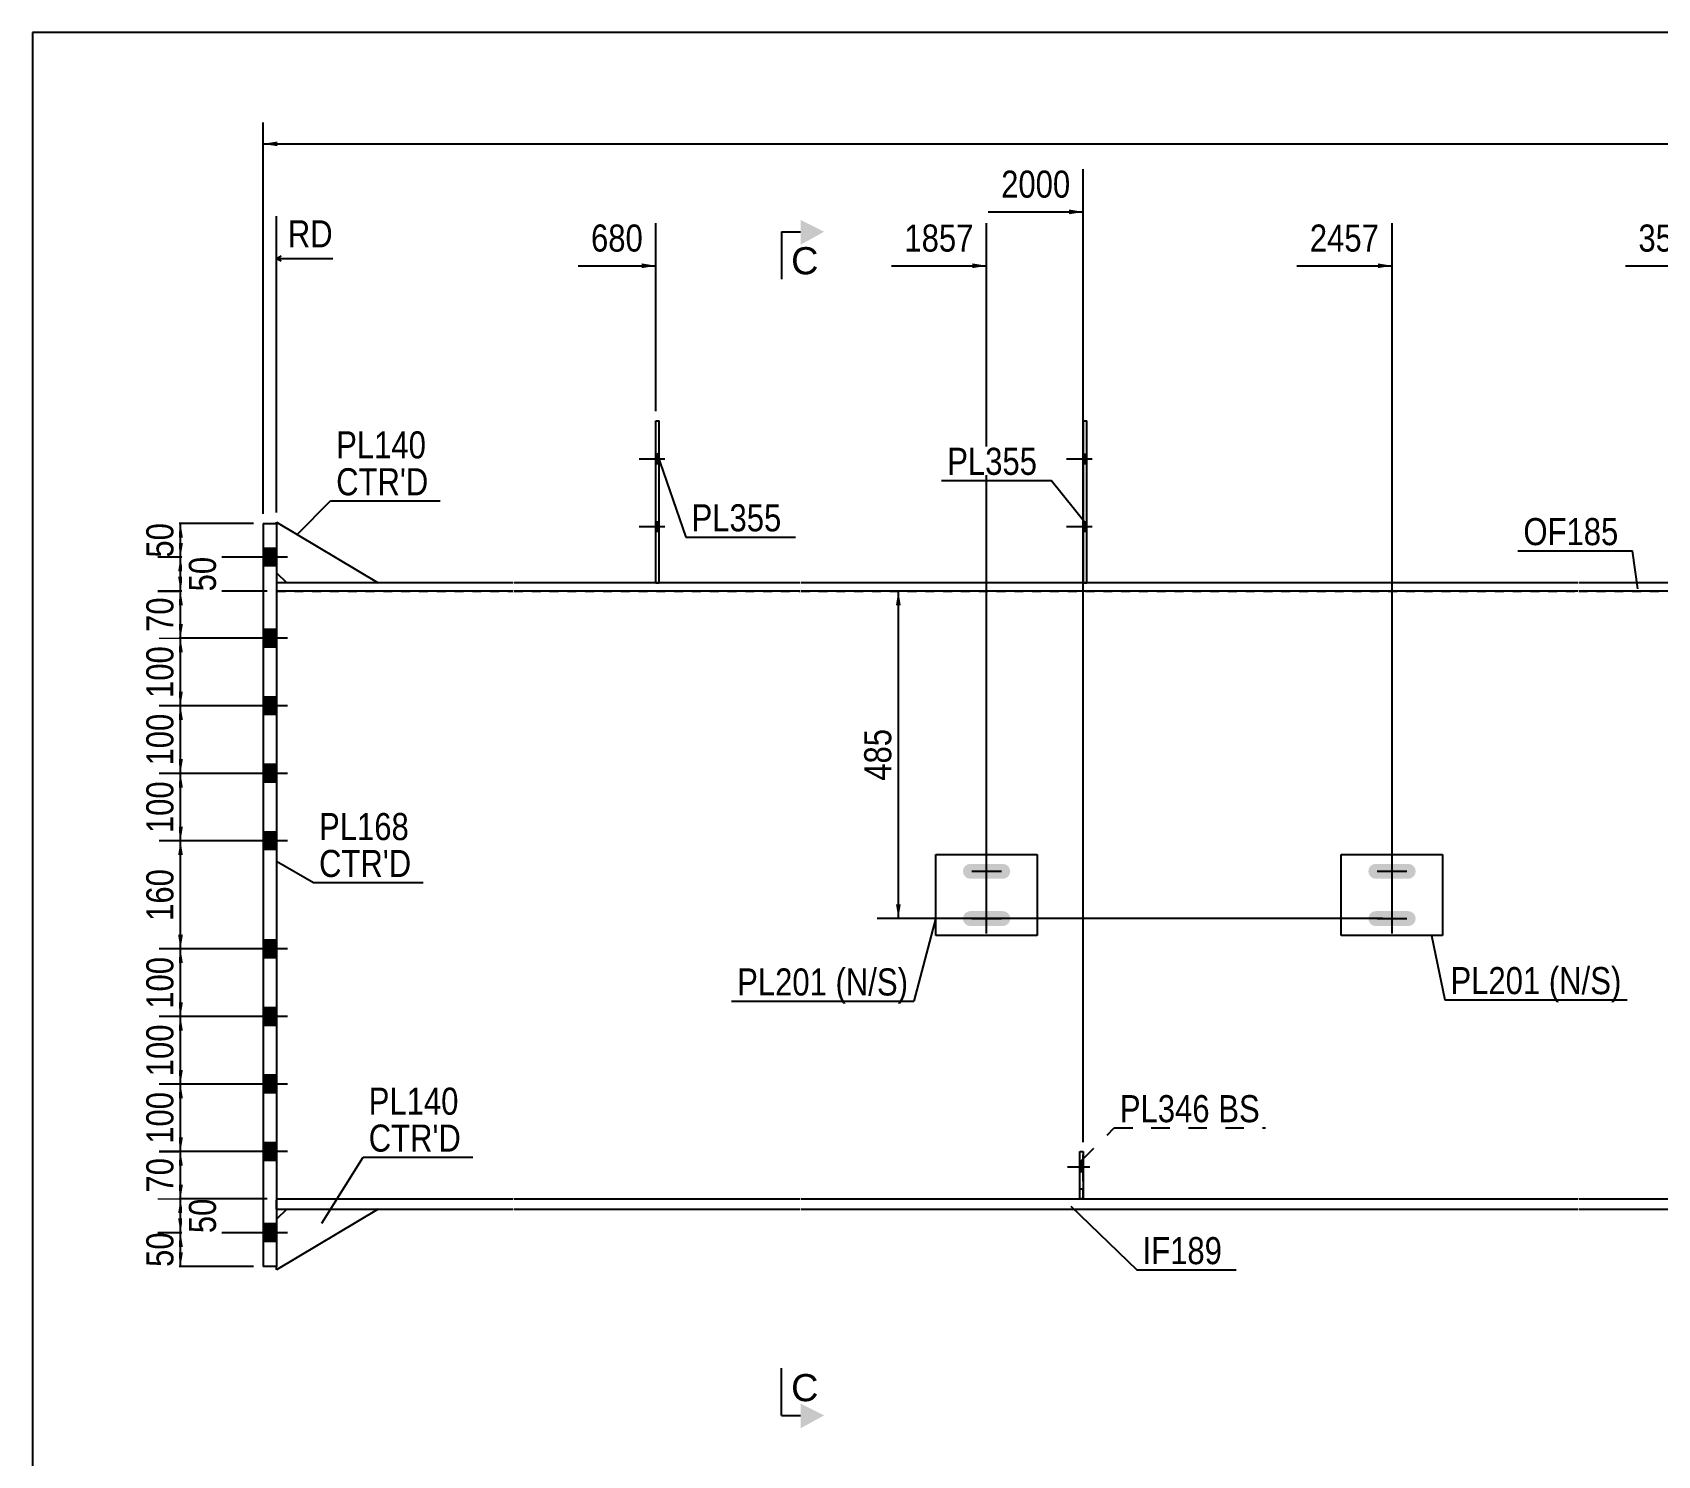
# Model space of a CAD drawing. Header units: millimetres. Extents: x -242 to 170, y -171 to 116.
# Drawn here: x -239.7 to -67.9, y -34.3 to 116.2 of the extents above; entities that cross this region are included whole.
import ezdxf

# ---------------------------------------------------------------- set-up
doc = ezdxf.new("R2010")
doc.units = ezdxf.units.MM
doc.linetypes.add('DXK_LINE_DOT1', pattern=[1.8814, 0.9407, -0.9407])
doc.linetypes.add('DXK_LINE_DOT2', pattern=[3.9198, 1.9599, -1.9599])
doc.styles.add('Arial', font='ARIAL.TTF', dxfattribs={"height": 0.2})
doc.styles.add('Arial Narrow', font='ARIALN.TTF', dxfattribs={"height": 0.2})

# ---------------------------------------------------------------- blocks, each defined once
blk = doc.blocks.new('Unknown-623355831-1210')
at = {"color": 5, "linetype": 'Continuous'}
for p, q in [((170.26, 116.2), (-239.74, 116.2)), ((-239.74, 116.2), (-239.74, -170.8))]:
    blk.add_line(p, q, dxfattribs=at)
blk = doc.blocks.new('Part-623355831-1669 - 1530')
at = {"color": 2, "linetype": 'Continuous'}
for p, q in [((-101.37, 29.29), (-90.66, 29.29)), ((-101.37, 20.71), (-101.37, 29.29)), ((-90.66, 29.29), (-90.66, 20.71)), ((-90.66, 20.71), (-101.37, 20.71))]:
    blk.add_line(p, q, dxfattribs=at)
blk = doc.blocks.new('Part-623355831-1675 - 1530')
at = {"color": 7, "linetype": 'DXK_LINE_DOT1'}
for p, q in [((-129, -7.14), (-129, -2.14)), ((-129, -2.14), (-128.65, -2.14)), ((-128.65, -7.14), (-128.65, -2.14)), ((-129, -6.07), (-128.65, -6.07)), ((-128.65, -7.14), (-129, -7.14))]:
    blk.add_line(p, q, dxfattribs=at)
blk = doc.blocks.new('Part-623355831-1551 - 1530')
at = {"color": 2, "linetype": 'Continuous'}
for p, q in [((-173.83, 58), (-173.83, 75.14)), ((-173.83, 75.14), (-173.47, 75.14)), ((-173.47, 58), (-173.47, 75.14))]:
    blk.add_line(p, q, dxfattribs=at)
at = {"color": 7, "linetype": 'DXK_LINE_DOT1'}
blk.add_line((-173.83, 58), (-173.47, 58), dxfattribs=at)
blk = doc.blocks.new('Part-623355831-1886 - 1530')
at = {"color": 2, "linetype": 'Continuous'}
for p, q in [((-203.21, -8.21), (-213.93, -14.64)), ((-212.86, -8.21), (-213.93, -9.29)), ((-213.93, -14.64), (-213.93, -14.29))]:
    blk.add_line(p, q, dxfattribs=at)
at = {"color": 7, "linetype": 'DXK_LINE_DOT1'}
for p, q in [((-212.86, -8.21), (-203.21, -8.21)), ((-213.93, -9.29), (-213.93, -14.29))]:
    blk.add_line(p, q, dxfattribs=at)
blk = doc.blocks.new('Part-623355831-1573 - 1530')
at = {"color": 2, "linetype": 'Continuous'}
for p, q in [((-144.23, 29.29), (-133.51, 29.29)), ((-144.23, 20.71), (-144.23, 29.29)), ((-133.51, 29.29), (-133.51, 20.71)), ((-133.51, 20.71), (-144.23, 20.71))]:
    blk.add_line(p, q, dxfattribs=at)
blk = doc.blocks.new('Bolt-623355831-1834 - 1530')
at = {"linetype": 'Continuous'}
for points in [[(-136.6, 26.94), (-136.43, 27.2), (-136.37, 27.5), (-136.43, 27.8), (-136.6, 28.06), (-136.86, 28.23), (-137.16, 28.29), (-140.59, 28.29), (-140.89, 28.23), (-141.14, 28.06), (-141.31, 27.8), (-141.37, 27.5), (-141.31, 27.2), (-141.14, 26.94), (-140.89, 26.77), (-140.59, 26.71), (-137.16, 26.71), (-136.86, 26.77)], [(-136.6, 21.94), (-136.43, 22.2), (-136.37, 22.5), (-136.43, 22.8), (-136.6, 23.06), (-136.86, 23.23), (-137.16, 23.29), (-140.59, 23.29), (-140.89, 23.23), (-141.14, 23.06), (-141.31, 22.8), (-141.37, 22.5), (-141.31, 22.2), (-141.14, 21.94), (-140.89, 21.77), (-140.59, 21.71), (-137.16, 21.71), (-136.86, 21.77)]]:
    blk.add_hatch(color=3, dxfattribs=at).paths.add_polyline_path(points)
at = {"color": 3, "linetype": 'Continuous'}
for p, q in [((-140.44, 27.5), (-137.3, 27.5)), ((-138.87, 25.93), (-138.87, 29.07)), ((-138.87, 20.93), (-138.87, 24.07)), ((-140.44, 22.5), (-137.3, 22.5))]:
    blk.add_line(p, q, dxfattribs=at)
blk = doc.blocks.new('Bolt-623355831-1670 - 1530')
at = {"linetype": 'Continuous'}
for points in [[(-173.47, 70.57), (-173.47, 71.57), (-173.83, 71.57), (-173.83, 70.57)], [(-173.47, 70.57), (-173.47, 71.57), (-173.83, 71.57), (-173.83, 70.57)], [(-173.47, 63.43), (-173.47, 64.43), (-173.83, 64.43), (-173.83, 63.43)], [(-173.47, 63.43), (-173.47, 64.43), (-173.83, 64.43), (-173.83, 63.43)]]:
    blk.add_hatch(color=3, dxfattribs=at).paths.add_polyline_path(points)
at = {"color": 3, "linetype": 'Continuous'}
for p, q in [((-172.9, 71.07), (-175.61, 71.07)), ((-172.9, 71.07), (-175.61, 71.07)), ((-173.47, 71.57), (-173.83, 71.57)), ((-173.47, 71.57), (-173.83, 71.57)), ((-173.47, 70.57), (-173.83, 70.57)), ((-173.47, 70.57), (-173.83, 70.57)), ((-172.9, 63.93), (-175.61, 63.93)), ((-172.9, 63.93), (-175.61, 63.93)), ((-173.47, 64.43), (-173.83, 64.43)), ((-173.47, 64.43), (-173.83, 64.43)), ((-173.47, 63.43), (-173.83, 63.43)), ((-173.47, 63.43), (-173.83, 63.43))]:
    blk.add_line(p, q, dxfattribs=at)
blk = doc.blocks.new('Part-623355831-1852 - 1530')
at = {"color": 7, "linetype": 'DXK_LINE_DOT1'}
for p, q in [((-213.93, 57.14), (-213.93, -7.14)), ((-213.93, 57.14), (-188.93, 57.14)), ((-188.83, 57.14), (-158.61, 57.14)), ((-158.51, 57.14), (-76.37, 57.14)), ((-76.27, 57.14), (-46.06, 57.14)), ((-213.93, -7.14), (-188.93, -7.14)), ((-188.83, -7.14), (-158.61, -7.14)), ((-158.51, -7.14), (-129, -7.14)), ((-128.65, -7.14), (-76.37, -7.14)), ((-76.27, -7.14), (-46.06, -7.14))]:
    blk.add_line(p, q, dxfattribs=at)
blk = doc.blocks.new('Part-623355831-1915 - 1530')
at = {"color": 2, "linetype": 'Continuous'}
for p, q in [((-215.36, 64.29), (-213.93, 64.29)), ((-215.36, 64.29), (-215.36, -14.29)), ((-213.93, 64.29), (-213.93, -14.29)), ((-213.93, -14.29), (-215.36, -14.29))]:
    blk.add_line(p, q, dxfattribs=at)
blk = doc.blocks.new('Bolt-623355831-1681 - 1530')
at = {"color": 3, "linetype": 'DXK_LINE_DOT2'}
for p, q in [((-128.65, -3.29), (-129, -3.29)), ((-127.97, -3.79), (-130.32, -3.79)), ((-128.65, -4.29), (-129, -4.29))]:
    blk.add_line(p, q, dxfattribs=at)
blk = doc.blocks.new('Part-623355831-1881 - 1530')
at = {"color": 2, "linetype": 'Continuous'}
for p, q in [((-213.93, 64.29), (-213.93, 64.43)), ((-213.93, 64.43), (-203.21, 58)), ((-213.93, 59.07), (-212.86, 58))]:
    blk.add_line(p, q, dxfattribs=at)
at = {"color": 7, "linetype": 'DXK_LINE_DOT1'}
for p, q in [((-213.93, 64.29), (-213.93, 59.07)), ((-203.21, 58), (-212.86, 58))]:
    blk.add_line(p, q, dxfattribs=at)
blk = doc.blocks.new('Bolt-623355831-1682 - 1530')
at = {"linetype": 'Continuous'}
for points in [[(-93.74, 26.94), (-93.57, 27.2), (-93.51, 27.5), (-93.57, 27.8), (-93.74, 28.06), (-94, 28.23), (-94.3, 28.29), (-97.73, 28.29), (-98.03, 28.23), (-98.28, 28.06), (-98.45, 27.8), (-98.51, 27.5), (-98.45, 27.2), (-98.28, 26.94), (-98.03, 26.77), (-97.73, 26.71), (-94.3, 26.71), (-94, 26.77)], [(-93.74, 21.94), (-93.57, 22.2), (-93.51, 22.5), (-93.57, 22.8), (-93.74, 23.06), (-94, 23.23), (-94.3, 23.29), (-97.73, 23.29), (-98.03, 23.23), (-98.28, 23.06), (-98.45, 22.8), (-98.51, 22.5), (-98.45, 22.2), (-98.28, 21.94), (-98.03, 21.77), (-97.73, 21.71), (-94.3, 21.71), (-94, 21.77)]]:
    blk.add_hatch(color=3, dxfattribs=at).paths.add_polyline_path(points)
at = {"color": 3, "linetype": 'Continuous'}
for p, q in [((-97.59, 27.5), (-94.44, 27.5)), ((-96.01, 25.93), (-96.01, 29.07)), ((-96.01, 20.93), (-96.01, 24.07)), ((-97.59, 22.5), (-94.44, 22.5))]:
    blk.add_line(p, q, dxfattribs=at)
blk = doc.blocks.new('Bolt-623355831-1683 - 1530')
at = {"linetype": 'Continuous'}
blk.add_hatch(color=3, dxfattribs=at).paths.add_polyline_path([(-128.65, -4.29), (-128.65, -3.29), (-129, -3.29), (-129, -4.29)])
at = {"color": 3, "linetype": 'Continuous'}
for p, q in [((-128.65, -3.29), (-129, -3.29)), ((-127.97, -3.79), (-130.32, -3.79)), ((-128.65, -4.29), (-129, -4.29))]:
    blk.add_line(p, q, dxfattribs=at)
blk = doc.blocks.new('Bolt-623355831-1684 - 1530')
at = {"linetype": 'Continuous'}
for points in [[(-128.28, 70.57), (-128.28, 71.57), (-128.64, 71.57), (-128.64, 70.57)], [(-128.28, 70.57), (-128.28, 71.57), (-128.64, 71.57), (-128.64, 70.57)], [(-128.28, 63.43), (-128.28, 64.43), (-128.64, 64.43), (-128.64, 63.43)], [(-128.28, 63.43), (-128.28, 64.43), (-128.64, 64.43), (-128.64, 63.43)]]:
    blk.add_hatch(color=3, dxfattribs=at).paths.add_polyline_path(points)
at = {"color": 3, "linetype": 'Continuous'}
for p, q in [((-127.71, 71.07), (-130.42, 71.07)), ((-127.71, 71.07), (-130.42, 71.07)), ((-128.28, 71.57), (-128.64, 71.57)), ((-128.28, 71.57), (-128.64, 71.57)), ((-128.28, 70.57), (-128.64, 70.57)), ((-128.28, 70.57), (-128.64, 70.57)), ((-127.71, 63.93), (-130.42, 63.93)), ((-127.71, 63.93), (-130.42, 63.93)), ((-128.28, 64.43), (-128.64, 64.43)), ((-128.28, 64.43), (-128.64, 64.43)), ((-128.28, 63.43), (-128.64, 63.43)), ((-128.28, 63.43), (-128.64, 63.43))]:
    blk.add_line(p, q, dxfattribs=at)
blk = doc.blocks.new('Part-623355831-1689 - 1530')
at = {"color": 2, "linetype": 'Continuous'}
for p, q in [((-129, -7.14), (-129, -2.14)), ((-129, -2.14), (-128.65, -2.14)), ((-128.65, -2.14), (-128.65, -7.14))]:
    blk.add_line(p, q, dxfattribs=at)
blk = doc.blocks.new('Part-623355831-1845 - 1530')
at = {"color": 2, "linetype": 'Continuous'}
for p, q in [((-128.64, 58), (-128.64, 75.14)), ((-128.64, 75.14), (-128.28, 75.14)), ((-128.28, 58), (-128.28, 75.14))]:
    blk.add_line(p, q, dxfattribs=at)
at = {"color": 7, "linetype": 'DXK_LINE_DOT1'}
blk.add_line((-128.64, 58), (-128.28, 58), dxfattribs=at)
blk = doc.blocks.new('Bolt-623355831-1846 - 1530')
at = {"linetype": 'Continuous'}
for points in [[(-215.36, 61.64), (-215.36, 59.79), (-213.93, 59.79), (-213.93, 61.64)], [(-215.36, 61.64), (-215.36, 59.79), (-213.93, 59.79), (-213.93, 61.64)], [(-215.36, 53.07), (-215.36, 51.21), (-213.93, 51.21), (-213.93, 53.07)], [(-215.36, 53.07), (-215.36, 51.21), (-213.93, 51.21), (-213.93, 53.07)], [(-215.36, 45.93), (-215.36, 44.07), (-213.93, 44.07), (-213.93, 45.93)], [(-215.36, 45.93), (-215.36, 44.07), (-213.93, 44.07), (-213.93, 45.93)], [(-215.36, 38.79), (-215.36, 36.93), (-213.93, 36.93), (-213.93, 38.79)], [(-215.36, 38.79), (-215.36, 36.93), (-213.93, 36.93), (-213.93, 38.79)], [(-215.36, 31.64), (-215.36, 29.79), (-213.93, 29.79), (-213.93, 31.64)], [(-215.36, 31.64), (-215.36, 29.79), (-213.93, 29.79), (-213.93, 31.64)], [(-215.36, 20.21), (-215.36, 18.36), (-213.93, 18.36), (-213.93, 20.21)], [(-215.36, 20.21), (-215.36, 18.36), (-213.93, 18.36), (-213.93, 20.21)], [(-215.36, 13.07), (-215.36, 11.21), (-213.93, 11.21), (-213.93, 13.07)], [(-215.36, 13.07), (-215.36, 11.21), (-213.93, 11.21), (-213.93, 13.07)], [(-215.36, 5.93), (-215.36, 4.07), (-213.93, 4.07), (-213.93, 5.93)], [(-215.36, 5.93), (-215.36, 4.07), (-213.93, 4.07), (-213.93, 5.93)], [(-215.36, -1.21), (-215.36, -3.07), (-213.93, -3.07), (-213.93, -1.21)], [(-215.36, -1.21), (-215.36, -3.07), (-213.93, -3.07), (-213.93, -1.21)], [(-215.36, -9.79), (-215.36, -11.64), (-213.93, -11.64), (-213.93, -9.79)], [(-215.36, -9.79), (-215.36, -11.64), (-213.93, -11.64), (-213.93, -9.79)]]:
    blk.add_hatch(color=3, dxfattribs=at).paths.add_polyline_path(points)
at = {"color": 3, "linetype": 'Continuous'}
for p, q in [((-212.79, 60.71), (-220.36, 60.71)), ((-212.79, 60.71), (-220.36, 60.71)), ((-213.93, 61.64), (-215.36, 61.64)), ((-213.93, 61.64), (-215.36, 61.64)), ((-213.93, 59.79), (-215.36, 59.79)), ((-213.93, 59.79), (-215.36, 59.79)), ((-212.79, 52.14), (-220.36, 52.14)), ((-212.79, 52.14), (-220.36, 52.14)), ((-213.93, 53.07), (-215.36, 53.07)), ((-213.93, 53.07), (-215.36, 53.07)), ((-213.93, 51.21), (-215.36, 51.21)), ((-213.93, 51.21), (-215.36, 51.21)), ((-212.79, 45), (-220.36, 45)), ((-212.79, 45), (-220.36, 45)), ((-213.93, 45.93), (-215.36, 45.93)), ((-213.93, 45.93), (-215.36, 45.93)), ((-213.93, 44.07), (-215.36, 44.07)), ((-213.93, 44.07), (-215.36, 44.07)), ((-212.79, 37.86), (-220.36, 37.86)), ((-212.79, 37.86), (-220.36, 37.86)), ((-213.93, 38.79), (-215.36, 38.79)), ((-213.93, 38.79), (-215.36, 38.79)), ((-213.93, 36.93), (-215.36, 36.93)), ((-213.93, 36.93), (-215.36, 36.93)), ((-213.93, 31.64), (-215.36, 31.64)), ((-213.93, 31.64), (-215.36, 31.64)), ((-212.79, 30.71), (-220.36, 30.71)), ((-212.79, 30.71), (-220.36, 30.71)), ((-213.93, 29.79), (-215.36, 29.79)), ((-213.93, 29.79), (-215.36, 29.79)), ((-212.79, 19.29), (-220.36, 19.29)), ((-212.79, 19.29), (-220.36, 19.29)), ((-213.93, 20.21), (-215.36, 20.21)), ((-213.93, 20.21), (-215.36, 20.21)), ((-213.93, 18.36), (-215.36, 18.36)), ((-213.93, 18.36), (-215.36, 18.36)), ((-212.79, 12.14), (-220.36, 12.14)), ((-212.79, 12.14), (-220.36, 12.14)), ((-213.93, 13.07), (-215.36, 13.07)), ((-213.93, 13.07), (-215.36, 13.07)), ((-213.93, 11.21), (-215.36, 11.21)), ((-213.93, 11.21), (-215.36, 11.21)), ((-213.93, 5.93), (-215.36, 5.93)), ((-213.93, 5.93), (-215.36, 5.93)), ((-212.79, 5), (-220.36, 5)), ((-212.79, 5), (-220.36, 5)), ((-213.93, 4.07), (-215.36, 4.07)), ((-213.93, 4.07), (-215.36, 4.07)), ((-213.93, -1.21), (-215.36, -1.21)), ((-213.93, -1.21), (-215.36, -1.21)), ((-212.79, -2.14), (-220.36, -2.14)), ((-212.79, -2.14), (-220.36, -2.14)), ((-213.93, -3.07), (-215.36, -3.07)), ((-213.93, -3.07), (-215.36, -3.07)), ((-213.93, -9.79), (-215.36, -9.79)), ((-213.93, -9.79), (-215.36, -9.79)), ((-212.79, -10.71), (-220.36, -10.71)), ((-212.79, -10.71), (-220.36, -10.71)), ((-213.93, -11.64), (-215.36, -11.64)), ((-213.93, -11.64), (-215.36, -11.64))]:
    blk.add_line(p, q, dxfattribs=at)
blk = doc.blocks.new('Part-623355831-1949 - 1530')
at = {"color": 2, "linetype": 'Continuous'}
for p, q in [((-213.93, -7.14), (-188.93, -7.14)), ((-213.93, -8.21), (-188.93, -8.21)), ((-188.83, -7.14), (-158.61, -7.14)), ((-188.83, -8.21), (-158.61, -8.21)), ((-158.51, -7.14), (-76.37, -7.14)), ((-158.51, -8.21), (-76.37, -8.21)), ((-76.27, -7.14), (-46.06, -7.14)), ((-76.27, -8.21), (-46.06, -8.21))]:
    blk.add_line(p, q, dxfattribs=at)
at = {"color": 7, "linetype": 'DXK_LINE_DOT1'}
blk.add_line((-213.93, -8.21), (-213.93, -7.14), dxfattribs=at)
blk = doc.blocks.new('Part-623355831-1993 - 1530')
at = {"color": 2, "linetype": 'Continuous'}
for p, q in [((-188.93, 58), (-213.93, 58)), ((-188.93, 57.14), (-213.93, 57.14)), ((-158.61, 58), (-188.83, 58)), ((-158.61, 57.14), (-188.83, 57.14)), ((-76.37, 58), (-158.51, 58)), ((-76.37, 57.14), (-158.51, 57.14)), ((-46.06, 58), (-76.27, 58)), ((-46.06, 57.14), (-76.27, 57.14))]:
    blk.add_line(p, q, dxfattribs=at)
at = {"color": 7, "linetype": 'DXK_LINE_DOT1'}
blk.add_line((-213.93, 58), (-213.93, 57.14), dxfattribs=at)
blk = doc.blocks.new('StraightDimension-623355831-2118 - 1530')
at = {"linetype": 'Continuous'}
for points in [[(-224.34, 62.79), (-224.09, 64.29), (-223.84, 62.79)], [(-223.84, 62.21), (-224.09, 60.71), (-224.34, 62.21)]]:
    blk.add_hatch(color=7, dxfattribs=at).paths.add_polyline_path(points)
at = {"color": 7, "linetype": 'Continuous'}
for p, q in [((-216.36, 64.29), (-226.34, 64.29)), ((-224.09, 60.71), (-224.09, 64.29)), ((-214.93, 60.71), (-226.34, 60.71))]:
    blk.add_line(p, q, dxfattribs=at)
at = {"color": 0}
blk.add_wipeout([(-224.24, 64.93), (-228.44, 64.93), (-228.44, 60.07), (-224.24, 60.07)], dxfattribs=at)
at = {"color": 3, "style": 'Arial Narrow'}
blk.add_text('50', height=2.863, rotation=90.0002, dxfattribs=at).set_placement((-224.84, 60.67))
blk = doc.blocks.new('StraightDimension-623355831-2136 - 1530')
at = {"linetype": 'Continuous'}
for points in [[(-224.34, -12.21), (-224.09, -10.71), (-223.84, -12.21)], [(-223.84, -12.79), (-224.09, -14.29), (-224.34, -12.79)]]:
    blk.add_hatch(color=7, dxfattribs=at).paths.add_polyline_path(points)
at = {"color": 7, "linetype": 'Continuous'}
for p, q in [((-214.93, -10.71), (-226.34, -10.71)), ((-224.09, -14.29), (-224.09, -10.71)), ((-216.36, -14.29), (-226.34, -14.29))]:
    blk.add_line(p, q, dxfattribs=at)
at = {"color": 0}
blk.add_wipeout([(-224.24, -10.07), (-228.44, -10.07), (-228.44, -14.93), (-224.24, -14.93)], dxfattribs=at)
at = {"color": 3, "style": 'Arial Narrow'}
blk.add_text('50', height=2.863, rotation=90.0002, dxfattribs=at).set_placement((-224.84, -14.33))
blk = doc.blocks.new('StraightDimension-623355831-2153 - 1530')
at = {"linetype": 'Continuous'}
for points in [[(-224.34, -8.64), (-224.09, -7.14), (-223.84, -8.64)], [(-223.84, -9.21), (-224.09, -10.71), (-224.34, -9.21)]]:
    blk.add_hatch(color=7, dxfattribs=at).paths.add_polyline_path(points)
at = {"color": 7, "linetype": 'Continuous'}
for p, q in [((-214.93, -7.14), (-226.49, -7.14)), ((-224.09, -10.71), (-224.09, -7.14)), ((-214.93, -10.71), (-226.49, -10.71))]:
    blk.add_line(p, q, dxfattribs=at)
at = {"color": 0}
blk.add_wipeout([(-219.74, -6.5), (-223.94, -6.5), (-223.94, -11.36), (-219.74, -11.36)], dxfattribs=at)
at = {"color": 3, "style": 'Arial Narrow'}
blk.add_text('50', height=2.863, rotation=90.0002, dxfattribs=at).set_placement((-220.34, -10.76))
blk = doc.blocks.new('StraightDimension-623355831-2168 - 1530')
at = {"linetype": 'Continuous'}
for points in [[(-224.34, -3.64), (-224.09, -2.14), (-223.84, -3.64)], [(-223.84, -5.64), (-224.09, -7.14), (-224.34, -5.64)]]:
    blk.add_hatch(color=7, dxfattribs=at).paths.add_polyline_path(points)
at = {"color": 7, "linetype": 'Continuous'}
for p, q in [((-214.93, -2.14), (-226.34, -2.14)), ((-224.09, -7.14), (-224.09, -2.14)), ((-214.93, -7.14), (-226.34, -7.14))]:
    blk.add_line(p, q, dxfattribs=at)
at = {"color": 0}
blk.add_wipeout([(-224.24, -2.21), (-228.44, -2.21), (-228.44, -7.07), (-224.24, -7.07)], dxfattribs=at)
at = {"color": 3, "style": 'Arial Narrow'}
blk.add_text('70', height=2.863, rotation=90.0002, dxfattribs=at).set_placement((-224.84, -6.47))
blk = doc.blocks.new('StraightDimension-623355831-2175 - 1530')
at = {"linetype": 'Continuous'}
for points in [[(-224.34, 3.5), (-224.09, 5), (-223.84, 3.5)], [(-223.84, -0.64), (-224.09, -2.14), (-224.34, -0.64)]]:
    blk.add_hatch(color=7, dxfattribs=at).paths.add_polyline_path(points)
at = {"color": 7, "linetype": 'Continuous'}
for p, q in [((-214.93, 5), (-226.34, 5)), ((-224.09, -2.14), (-224.09, 5)), ((-214.93, -2.14), (-226.34, -2.14))]:
    blk.add_line(p, q, dxfattribs=at)
at = {"color": 0}
blk.add_wipeout([(-224.24, 4.77), (-228.44, 4.77), (-228.44, -1.91), (-224.24, -1.91)], dxfattribs=at)
at = {"color": 3, "style": 'Arial Narrow'}
blk.add_text('100', height=2.863, rotation=90.0002, dxfattribs=at).set_placement((-224.84, -1.31))
blk = doc.blocks.new('StraightDimension-623355831-2184 - 1530')
at = {"linetype": 'Continuous'}
for points in [[(-224.34, 10.64), (-224.09, 12.14), (-223.84, 10.64)], [(-223.84, 6.5), (-224.09, 5), (-224.34, 6.5)]]:
    blk.add_hatch(color=7, dxfattribs=at).paths.add_polyline_path(points)
at = {"color": 7, "linetype": 'Continuous'}
for p, q in [((-214.93, 12.14), (-226.34, 12.14)), ((-224.09, 5), (-224.09, 12.14)), ((-214.93, 5), (-226.34, 5))]:
    blk.add_line(p, q, dxfattribs=at)
at = {"color": 0}
blk.add_wipeout([(-224.24, 11.91), (-228.44, 11.91), (-228.44, 5.23), (-224.24, 5.23)], dxfattribs=at)
at = {"color": 3, "style": 'Arial Narrow'}
blk.add_text('100', height=2.863, rotation=90.0002, dxfattribs=at).set_placement((-224.84, 5.83))
blk = doc.blocks.new('StraightDimension-623355831-2191 - 1530')
at = {"linetype": 'Continuous'}
for points in [[(-224.34, 17.79), (-224.09, 19.29), (-223.84, 17.79)], [(-223.84, 13.64), (-224.09, 12.14), (-224.34, 13.64)]]:
    blk.add_hatch(color=7, dxfattribs=at).paths.add_polyline_path(points)
at = {"color": 7, "linetype": 'Continuous'}
for p, q in [((-214.93, 19.29), (-226.34, 19.29)), ((-224.09, 12.14), (-224.09, 19.29)), ((-214.93, 12.14), (-226.34, 12.14))]:
    blk.add_line(p, q, dxfattribs=at)
at = {"color": 0}
blk.add_wipeout([(-224.24, 19.06), (-228.44, 19.06), (-228.44, 12.37), (-224.24, 12.37)], dxfattribs=at)
at = {"color": 3, "style": 'Arial Narrow'}
blk.add_text('100', height=2.863, rotation=90.0002, dxfattribs=at).set_placement((-224.84, 12.97))
blk = doc.blocks.new('StraightDimension-623355831-2198 - 1530')
at = {"linetype": 'Continuous'}
for points in [[(-224.34, 29.21), (-224.09, 30.71), (-223.84, 29.21)], [(-223.84, 20.79), (-224.09, 19.29), (-224.34, 20.79)]]:
    blk.add_hatch(color=7, dxfattribs=at).paths.add_polyline_path(points)
at = {"color": 7, "linetype": 'Continuous'}
for p, q in [((-214.93, 30.71), (-226.34, 30.71)), ((-224.09, 19.29), (-224.09, 30.71)), ((-214.93, 19.29), (-226.34, 19.29))]:
    blk.add_line(p, q, dxfattribs=at)
at = {"color": 0}
blk.add_wipeout([(-224.24, 28.34), (-228.44, 28.34), (-228.44, 21.66), (-224.24, 21.66)], dxfattribs=at)
at = {"color": 3, "style": 'Arial Narrow'}
blk.add_text('160', height=2.863, rotation=90.0002, dxfattribs=at).set_placement((-224.84, 22.26))
blk = doc.blocks.new('StraightDimension-623355831-2205 - 1530')
at = {"linetype": 'Continuous'}
for points in [[(-224.34, 36.36), (-224.09, 37.86), (-223.84, 36.36)], [(-223.84, 32.21), (-224.09, 30.71), (-224.34, 32.21)]]:
    blk.add_hatch(color=7, dxfattribs=at).paths.add_polyline_path(points)
at = {"color": 7, "linetype": 'Continuous'}
for p, q in [((-214.93, 37.86), (-226.34, 37.86)), ((-224.09, 30.71), (-224.09, 37.86)), ((-214.93, 30.71), (-226.34, 30.71))]:
    blk.add_line(p, q, dxfattribs=at)
at = {"color": 0}
blk.add_wipeout([(-224.24, 37.63), (-228.44, 37.63), (-228.44, 30.94), (-224.24, 30.94)], dxfattribs=at)
at = {"color": 3, "style": 'Arial Narrow'}
blk.add_text('100', height=2.863, rotation=90.0002, dxfattribs=at).set_placement((-224.84, 31.54))
blk = doc.blocks.new('StraightDimension-623355831-2212 - 1530')
at = {"linetype": 'Continuous'}
for points in [[(-224.34, 43.5), (-224.09, 45), (-223.84, 43.5)], [(-223.84, 39.36), (-224.09, 37.86), (-224.34, 39.36)]]:
    blk.add_hatch(color=7, dxfattribs=at).paths.add_polyline_path(points)
at = {"color": 7, "linetype": 'Continuous'}
for p, q in [((-214.93, 45), (-226.34, 45)), ((-224.09, 37.86), (-224.09, 45)), ((-214.93, 37.86), (-226.34, 37.86))]:
    blk.add_line(p, q, dxfattribs=at)
at = {"color": 0}
blk.add_wipeout([(-224.24, 44.77), (-228.44, 44.77), (-228.44, 38.09), (-224.24, 38.09)], dxfattribs=at)
at = {"color": 3, "style": 'Arial Narrow'}
blk.add_text('100', height=2.863, rotation=90.0002, dxfattribs=at).set_placement((-224.84, 38.69))
blk = doc.blocks.new('StraightDimension-623355831-2219 - 1530')
at = {"linetype": 'Continuous'}
for points in [[(-224.34, 50.64), (-224.09, 52.14), (-223.84, 50.64)], [(-223.84, 46.5), (-224.09, 45), (-224.34, 46.5)]]:
    blk.add_hatch(color=7, dxfattribs=at).paths.add_polyline_path(points)
at = {"color": 7, "linetype": 'Continuous'}
for p, q in [((-214.93, 52.14), (-226.34, 52.14)), ((-224.09, 45), (-224.09, 52.14)), ((-214.93, 45), (-226.34, 45))]:
    blk.add_line(p, q, dxfattribs=at)
at = {"color": 0}
blk.add_wipeout([(-224.24, 51.91), (-228.44, 51.91), (-228.44, 45.23), (-224.24, 45.23)], dxfattribs=at)
at = {"color": 3, "style": 'Arial Narrow'}
blk.add_text('100', height=2.863, rotation=90.0002, dxfattribs=at).set_placement((-224.84, 45.83))
blk = doc.blocks.new('StraightDimension-623355831-2229 - 1530')
at = {"linetype": 'Continuous'}
for points in [[(-224.34, 55.64), (-224.09, 57.14), (-223.84, 55.64)], [(-223.84, 53.64), (-224.09, 52.14), (-224.34, 53.64)]]:
    blk.add_hatch(color=7, dxfattribs=at).paths.add_polyline_path(points)
at = {"color": 7, "linetype": 'Continuous'}
for p, q in [((-214.93, 57.14), (-226.34, 57.14)), ((-224.09, 52.14), (-224.09, 57.14)), ((-214.93, 52.14), (-226.34, 52.14))]:
    blk.add_line(p, q, dxfattribs=at)
at = {"color": 0}
blk.add_wipeout([(-224.24, 57.07), (-228.44, 57.07), (-228.44, 52.21), (-224.24, 52.21)], dxfattribs=at)
at = {"color": 3, "style": 'Arial Narrow'}
blk.add_text('70', height=2.863, rotation=90.0002, dxfattribs=at).set_placement((-224.84, 52.81))
blk = doc.blocks.new('StraightDimension-623355831-2236 - 1530')
at = {"linetype": 'Continuous'}
for points in [[(-224.34, 59.21), (-224.09, 60.71), (-223.84, 59.21)], [(-223.84, 58.64), (-224.09, 57.14), (-224.34, 58.64)]]:
    blk.add_hatch(color=7, dxfattribs=at).paths.add_polyline_path(points)
at = {"color": 7, "linetype": 'Continuous'}
for p, q in [((-214.93, 60.71), (-226.49, 60.71)), ((-224.09, 57.14), (-224.09, 60.71)), ((-214.93, 57.14), (-226.49, 57.14))]:
    blk.add_line(p, q, dxfattribs=at)
at = {"color": 0}
blk.add_wipeout([(-219.74, 61.36), (-223.94, 61.36), (-223.94, 56.5), (-219.74, 56.5)], dxfattribs=at)
at = {"color": 3, "style": 'Arial Narrow'}
blk.add_text('50', height=2.863, rotation=90.0002, dxfattribs=at).set_placement((-220.34, 57.1))
blk = doc.blocks.new('StraightDimension-623355831-2264 - 1530')
at = {"linetype": 'Continuous'}
blk.add_hatch(color=7, dxfattribs=at).paths.add_polyline_path([(-213.86, 104.17), (-215.36, 104.42), (-213.86, 104.67)])
at = {"color": 7, "linetype": 'Continuous'}
for p, q in [((-215.36, 65.29), (-215.36, 106.67)), ((-215.36, 104.42), (146.44, 104.42))]:
    blk.add_line(p, q, dxfattribs=at)
blk = doc.blocks.new('StraightDimension-623355831-4348 - 1530')
at = {"linetype": 'Continuous'}
for points in [[(-148.45, 55.64), (-148.2, 57.14), (-147.95, 55.64)], [(-147.95, 24), (-148.2, 22.5), (-148.45, 24)]]:
    blk.add_hatch(color=7, dxfattribs=at).paths.add_polyline_path(points)
at = {"color": 7, "linetype": 'Continuous'}
for p, q in [((-97.01, 57.14), (-150.45, 57.14)), ((-148.2, 22.5), (-148.2, 57.14)), ((-97.01, 22.5), (-150.45, 22.5))]:
    blk.add_line(p, q, dxfattribs=at)
at = {"color": 0}
blk.add_wipeout([(-148.35, 43.16), (-152.55, 43.16), (-152.55, 36.48), (-148.35, 36.48)], dxfattribs=at)
at = {"color": 3, "style": 'Arial Narrow'}
blk.add_text('485', height=2.863, rotation=90.0002, dxfattribs=at).set_placement((-148.95, 37.08))
blk = doc.blocks.new('StraightDimension-623355831-4448 - 1530')
at = {"linetype": 'Continuous'}
blk.add_hatch(color=7, dxfattribs=at).paths.add_polyline_path([(-62.77, 91.78), (-61.27, 91.53), (-62.77, 91.28)])
at = {"color": 7, "linetype": 'Continuous'}
for p, q in [((-61.27, 76.14), (-61.27, 96.03)), ((-71.33, 91.53), (-61.27, 91.53))]:
    blk.add_line(p, q, dxfattribs=at)
at = {"color": 0}
blk.add_wipeout([(-62.05, 92.43), (-62.05, 96.63), (-70.56, 96.63), (-70.56, 92.43)], dxfattribs=at)
at = {"color": 3, "style": 'Arial Narrow'}
blk.add_text('3580', height=2.863, dxfattribs=at).set_placement((-69.96, 93.03))
blk = doc.blocks.new('StraightDimension-623355831-4449 - 1530')
at = {"linetype": 'Continuous'}
blk.add_hatch(color=7, dxfattribs=at).paths.add_polyline_path([(-97.51, 91.78), (-96.01, 91.53), (-97.51, 91.28)])
at = {"color": 7, "linetype": 'Continuous'}
for p, q in [((-96.01, 23.5), (-96.01, 96.03)), ((-106.08, 91.53), (-96.01, 91.53))]:
    blk.add_line(p, q, dxfattribs=at)
at = {"color": 0}
blk.add_wipeout([(-96.79, 92.43), (-96.79, 96.63), (-105.3, 96.63), (-105.3, 92.43)], dxfattribs=at)
at = {"color": 3, "style": 'Arial Narrow'}
blk.add_text('2457', height=2.863, dxfattribs=at).set_placement((-104.7, 93.03))
blk = doc.blocks.new('StraightDimension-623355831-4450 - 1530')
at = {"linetype": 'Continuous'}
blk.add_hatch(color=7, dxfattribs=at).paths.add_polyline_path([(-130.15, 97.48), (-128.65, 97.23), (-130.15, 96.98)])
at = {"color": 7, "linetype": 'Continuous'}
for p, q in [((-128.65, -1.14), (-128.65, 101.73)), ((-138.71, 97.23), (-128.65, 97.23))]:
    blk.add_line(p, q, dxfattribs=at)
at = {"color": 0}
blk.add_wipeout([(-129.42, 98.13), (-129.42, 102.33), (-137.93, 102.33), (-137.93, 98.13)], dxfattribs=at)
at = {"color": 3, "style": 'Arial Narrow'}
blk.add_text('2000', height=2.863, dxfattribs=at).set_placement((-137.33, 98.73))
blk = doc.blocks.new('StraightDimension-623355831-4451 - 1530')
at = {"linetype": 'Continuous'}
blk.add_hatch(color=7, dxfattribs=at).paths.add_polyline_path([(-140.37, 91.78), (-138.87, 91.53), (-140.37, 91.28)])
at = {"color": 7, "linetype": 'Continuous'}
for p, q in [((-138.87, 23.5), (-138.87, 96.03)), ((-148.93, 91.53), (-138.87, 91.53))]:
    blk.add_line(p, q, dxfattribs=at)
at = {"color": 0}
blk.add_wipeout([(-139.65, 92.43), (-139.65, 96.63), (-148.16, 96.63), (-148.16, 92.43)], dxfattribs=at)
at = {"color": 3, "style": 'Arial Narrow'}
blk.add_text('1857', height=2.863, dxfattribs=at).set_placement((-147.56, 93.03))
blk = doc.blocks.new('StraightDimension-623355831-4452 - 1530')
at = {"linetype": 'Continuous'}
blk.add_hatch(color=7, dxfattribs=at).paths.add_polyline_path([(-175.33, 91.78), (-173.83, 91.53), (-175.33, 91.28)])
at = {"color": 7, "linetype": 'Continuous'}
for p, q in [((-173.83, 76.14), (-173.83, 96.03)), ((-182.06, 91.53), (-173.83, 91.53))]:
    blk.add_line(p, q, dxfattribs=at)
at = {"color": 0, "linetype": 'Continuous'}
blk.add_wipeout([(-207.4, 92.88), (-207.4, 97.08), (-213.34, 97.08), (-213.34, 92.88)], dxfattribs=at)
at = {"color": 7, "linetype": 'Continuous'}
for p, q in [((-213.93, 65.43), (-213.93, 96.78)), ((-213.43, 92.53), (-213.93, 92.28)), ((-213.43, 92.03), (-213.93, 92.28)), ((-208, 92.28), (-213.93, 92.28))]:
    blk.add_line(p, q, dxfattribs=at)
at = {"color": 3, "linetype": 'Continuous', "style": 'Arial Narrow'}
blk.add_text('RD', height=2.863, dxfattribs=at).set_placement((-212.74, 93.48))
at = {"color": 0}
blk.add_wipeout([(-174.6, 92.43), (-174.6, 96.63), (-181.29, 96.63), (-181.29, 92.43)], dxfattribs=at)
at = {"color": 3, "style": 'Arial Narrow'}
blk.add_text('680', height=2.863, dxfattribs=at).set_placement((-180.69, 93.03))
blk = doc.blocks.new('Mark-623355831-1882 - 1530')
at = {"color": 0}
for points in [[(-194.69, 1.76), (-194.69, 4.76), (-204.19, 4.76), (-204.19, 1.76)], [(-194.43, -2.14), (-194.43, 0.86), (-204.19, 0.86), (-204.19, -2.14)]]:
    blk.add_wipeout(points, dxfattribs=at)
for points in [[(-194.69, 1.76), (-194.69, 4.76), (-204.19, 4.76), (-204.19, 1.76)], [(-194.43, -2.14), (-194.43, 0.86), (-204.19, 0.86), (-204.19, -2.14)]]:
    blk.add_wipeout(points, dxfattribs=at)
at = {"color": 7, "linetype": 'Continuous'}
for p, q in [((-209.15, -9.71), (-204.79, -2.74)), ((-204.79, -2.74), (-193.19, -2.74))]:
    blk.add_line(p, q, dxfattribs=at)
at = {"color": 3, "style": 'Arial Narrow'}
blk.add_text('PL140', height=2.863, dxfattribs=at).set_placement((-204.19, 1.76))
at = {"color": 1, "style": 'Arial Narrow'}
blk.add_text("CTR'D", height=2.863, dxfattribs=at).set_placement((-204.19, -2.14))
blk = doc.blocks.new('Mark-623355831-1569 - 1530')
at = {"color": 0}
for points in [[(-155.74, 14.37), (-155.74, 17.37), (-165.24, 17.37), (-165.24, 14.37)], [(-147.17, 14.37), (-147.17, 17.37), (-154.84, 17.37), (-154.84, 14.37)]]:
    blk.add_wipeout(points, dxfattribs=at)
for points in [[(-155.74, 14.37), (-155.74, 17.37), (-165.24, 17.37), (-165.24, 14.37)], [(-147.17, 14.37), (-147.17, 17.37), (-154.84, 17.37), (-154.84, 14.37)]]:
    blk.add_wipeout(points, dxfattribs=at)
at = {"color": 7, "linetype": 'Continuous'}
for p in [(-144.23, 22.58), (-165.84, 13.77)]:
    blk.add_line(p, (-146.57, 13.77), dxfattribs=at)
at = {"color": 3, "style": 'Arial Narrow'}
for s, p in [('PL201', (-165.24, 14.37)), ('(N/', (-154.84, 14.37)), ('S)', (-150.46, 14.37))]:
    blk.add_text(s, height=2.863, dxfattribs=at).set_placement(p)
blk = doc.blocks.new('Mark-623355831-1665 - 1530')
at = {"color": 0}
for points in [[(-80.33, 14.51), (-80.33, 17.51), (-89.83, 17.51), (-89.83, 14.51)], [(-71.76, 14.51), (-71.76, 17.51), (-79.43, 17.51), (-79.43, 14.51)]]:
    blk.add_wipeout(points, dxfattribs=at)
for points in [[(-80.33, 14.51), (-80.33, 17.51), (-89.83, 17.51), (-89.83, 14.51)], [(-71.76, 14.51), (-71.76, 17.51), (-79.43, 17.51), (-79.43, 14.51)]]:
    blk.add_wipeout(points, dxfattribs=at)
at = {"color": 7, "linetype": 'Continuous'}
for p, q in [((-91.84, 20.71), (-90.43, 13.91)), ((-90.43, 13.91), (-71.16, 13.91))]:
    blk.add_line(p, q, dxfattribs=at)
at = {"color": 3, "style": 'Arial Narrow'}
for s, p in [('PL201', (-89.83, 14.51)), ('(N/', (-79.43, 14.51)), ('S)', (-75.05, 14.51))]:
    blk.add_text(s, height=2.863, dxfattribs=at).set_placement(p)
blk = doc.blocks.new('Mark-623355831-1547 - 1530')
at = {"color": 0}
blk.add_wipeout([(-160.56, 63.45), (-160.56, 66.45), (-170.06, 66.45), (-170.06, 63.45)], dxfattribs=at)
blk.add_wipeout([(-160.56, 63.45), (-160.56, 66.45), (-170.06, 66.45), (-170.06, 63.45)], dxfattribs=at)
at = {"color": 7, "linetype": 'Continuous'}
for p, q in [((-173.74, 71.7), (-170.66, 62.85)), ((-170.66, 62.85), (-159.06, 62.85))]:
    blk.add_line(p, q, dxfattribs=at)
at = {"color": 3, "style": 'Arial Narrow'}
blk.add_text('PL355', height=2.863, dxfattribs=at).set_placement((-170.06, 63.45))
blk = doc.blocks.new('Mark-623355831-1841 - 1530')
at = {"color": 7, "linetype": 'Continuous'}
blk.add_line((-128.28, 64.15), (-132.03, 68.82), dxfattribs=at)
at = {"color": 0}
blk.add_wipeout([(-133.53, 69.42), (-133.53, 72.42), (-143.03, 72.42), (-143.03, 69.42)], dxfattribs=at)
blk.add_wipeout([(-133.53, 69.42), (-133.53, 72.42), (-143.03, 72.42), (-143.03, 69.42)], dxfattribs=at)
at = {"color": 7, "linetype": 'Continuous'}
blk.add_line((-143.63, 68.82), (-132.03, 68.82), dxfattribs=at)
at = {"color": 3, "style": 'Arial Narrow'}
blk.add_text('PL355', height=2.863, dxfattribs=at).set_placement((-143.03, 69.42))
blk = doc.blocks.new('Mark-623355831-1911 - 1530')
at = {"color": 0}
for points in [[(-199.94, 30.8), (-199.94, 33.8), (-209.44, 33.8), (-209.44, 30.8)], [(-199.69, 26.9), (-199.69, 29.9), (-209.44, 29.9), (-209.44, 26.9)]]:
    blk.add_wipeout(points, dxfattribs=at)
for points in [[(-199.94, 30.8), (-199.94, 33.8), (-209.44, 33.8), (-209.44, 30.8)], [(-199.69, 26.9), (-199.69, 29.9), (-209.44, 29.9), (-209.44, 26.9)]]:
    blk.add_wipeout(points, dxfattribs=at)
at = {"color": 7, "linetype": 'Continuous'}
for p, q in [((-213.93, 28.58), (-210.04, 26.3)), ((-210.04, 26.3), (-198.44, 26.3))]:
    blk.add_line(p, q, dxfattribs=at)
at = {"color": 3, "style": 'Arial Narrow'}
blk.add_text('PL168', height=2.863, dxfattribs=at).set_placement((-209.44, 30.8))
at = {"color": 1, "style": 'Arial Narrow'}
blk.add_text("CTR'D", height=2.863, dxfattribs=at).set_placement((-209.44, 26.9))
blk = doc.blocks.new('Mark-623355831-1877 - 1530')
at = {"color": 0}
for points in [[(-198.13, 71.16), (-198.13, 74.16), (-207.63, 74.16), (-207.63, 71.16)], [(-197.87, 67.26), (-197.87, 70.26), (-207.63, 70.26), (-207.63, 67.26)]]:
    blk.add_wipeout(points, dxfattribs=at)
for points in [[(-198.13, 71.16), (-198.13, 74.16), (-207.63, 74.16), (-207.63, 71.16)], [(-197.87, 67.26), (-197.87, 70.26), (-207.63, 70.26), (-207.63, 67.26)]]:
    blk.add_wipeout(points, dxfattribs=at)
at = {"color": 7, "linetype": 'Continuous'}
for p, q in [((-211.76, 63.12), (-208.23, 66.66)), ((-208.23, 66.66), (-196.63, 66.66))]:
    blk.add_line(p, q, dxfattribs=at)
at = {"color": 3, "style": 'Arial Narrow'}
blk.add_text('PL140', height=2.863, dxfattribs=at).set_placement((-207.63, 71.16))
at = {"color": 1, "style": 'Arial Narrow'}
blk.add_text("CTR'D", height=2.863, dxfattribs=at).set_placement((-207.63, 67.26))
blk = doc.blocks.new('Mark-623355831-1945 - 1530')
at = {"color": 0}
blk.add_wipeout([(-113.98, -14.04), (-113.98, -11.04), (-122.38, -11.04), (-122.38, -14.04)], dxfattribs=at)
blk.add_wipeout([(-113.98, -14.04), (-113.98, -11.04), (-122.38, -11.04), (-122.38, -14.04)], dxfattribs=at)
at = {"color": 7, "linetype": 'Continuous'}
for p, q in [((-129.98, -7.89), (-122.98, -14.64)), ((-122.98, -14.64), (-112.48, -14.64))]:
    blk.add_line(p, q, dxfattribs=at)
at = {"color": 3, "style": 'Arial Narrow'}
blk.add_text('IF189', height=2.863, dxfattribs=at).set_placement((-122.38, -14.04))
blk = doc.blocks.new('Mark-623355831-1989 - 1530')
at = {"color": 7, "linetype": 'Continuous'}
blk.add_line((-70.03, 57.36), (-70.57, 61.39), dxfattribs=at)
at = {"color": 0}
blk.add_wipeout([(-72.07, 61.99), (-72.07, 64.99), (-82.12, 64.99), (-82.12, 61.99)], dxfattribs=at)
blk.add_wipeout([(-72.07, 61.99), (-72.07, 64.99), (-82.12, 64.99), (-82.12, 61.99)], dxfattribs=at)
at = {"color": 7, "linetype": 'Continuous'}
blk.add_line((-82.72, 61.39), (-70.57, 61.39), dxfattribs=at)
at = {"color": 3, "style": 'Arial Narrow'}
blk.add_text('OF185', height=2.863, dxfattribs=at).set_placement((-82.12, 61.99))
blk = doc.blocks.new('SectionMark-623355831-2377 - 1530')
at = {"color": 7, "linetype": 'Continuous'}
for p, q in [((-160.54, 95.13), (-160.54, 90.13)), ((-160.54, 95.13), (-158.54, 95.13)), ((-160.54, -30.03), (-160.54, -25.03)), ((-160.54, -30.03), (-158.54, -30.03))]:
    blk.add_line(p, q, dxfattribs=at)
at = {"color": 0, "linetype": 'Continuous'}
for points in [[(-156.66, 90.63), (-156.66, 93.63), (-159.54, 93.63), (-159.54, 90.63)], [(-156.66, -28.53), (-156.66, -25.53), (-159.54, -25.53), (-159.54, -28.53)]]:
    blk.add_wipeout(points, dxfattribs=at)
at = {"linetype": 'Continuous'}
for points in [[(-158.54, 96.38), (-156.04, 95.13), (-158.54, 93.75)], [(-158.54, -28.78), (-156.04, -30.03), (-158.54, -31.4)]]:
    blk.add_hatch(color=7, dxfattribs=at).paths.add_polyline_path(points)
at = {"color": 136, "linetype": 'Continuous', "style": 'Arial'}
for p in [(-159.54, 90.63), (-159.54, -28.53)]:
    blk.add_text('C', height=2.87, dxfattribs=at).set_placement(p)
blk = doc.blocks.new('MarkSet-623355831-2396 - 1530')
at = {"color": 0}
for points in [[(-115.27, 0.97), (-115.27, 3.97), (-124.78, 3.97), (-124.78, 0.97)], [(-109.99, 0.97), (-109.99, 3.97), (-114.37, 3.97), (-114.37, 0.97)]]:
    blk.add_wipeout(points, dxfattribs=at)
for points in [[(-115.27, 0.97), (-115.27, 3.97), (-124.78, 3.97), (-124.78, 0.97)], [(-109.99, 0.97), (-109.99, 3.97), (-114.37, 3.97), (-114.37, 0.97)]]:
    blk.add_wipeout(points, dxfattribs=at)
at = {"color": 7, "linetype": 'DXK_LINE_DOT2'}
for p, q in [((-128.91, -3.16), (-125.38, 0.37)), ((-125.38, 0.37), (-109.39, 0.37))]:
    blk.add_line(p, q, dxfattribs=at)
at = {"color": 3, "style": 'Arial Narrow'}
for s, p in [('PL346', (-124.78, 0.97)), ('BS', (-114.37, 0.97))]:
    blk.add_text(s, height=2.863, dxfattribs=at).set_placement(p)

msp = doc.modelspace()

# ---------------------------------------------------------------- block references
for name in ['Unknown-623355831-1210', 'Part-623355831-1551 - 1530', 'Part-623355831-1845 - 1530', 'Bolt-623355831-1670 - 1530', 'Bolt-623355831-1684 - 1530', 'Part-623355831-1915 - 1530', 'Part-623355831-1881 - 1530', 'Bolt-623355831-1846 - 1530', 'Part-623355831-1993 - 1530', 'Part-623355831-1852 - 1530', 'Part-623355831-1573 - 1530', 'Part-623355831-1669 - 1530', 'Bolt-623355831-1834 - 1530', 'Bolt-623355831-1682 - 1530', 'Bolt-623355831-1681 - 1530', 'Bolt-623355831-1683 - 1530', 'Part-623355831-1675 - 1530', 'Part-623355831-1689 - 1530', 'Part-623355831-1949 - 1530', 'Part-623355831-1886 - 1530']:
    msp.add_blockref(name, (0, 0))

# ---------------------------------------------------------------- next in the draw order: block references
for name in ['StraightDimension-623355831-2118 - 1530', 'StraightDimension-623355831-4348 - 1530', 'Mark-623355831-1911 - 1530', 'Mark-623355831-1665 - 1530', 'Mark-623355831-1882 - 1530', 'Mark-623355831-1945 - 1530', 'StraightDimension-623355831-2136 - 1530']:
    msp.add_blockref(name, (0, 0))

# ---------------------------------------------------------------- next in the draw order: block references
for name in ['StraightDimension-623355831-2264 - 1530', 'Mark-623355831-1569 - 1530', 'StraightDimension-623355831-2153 - 1530']:
    msp.add_blockref(name, (0, 0))

# ---------------------------------------------------------------- next in the draw order: block references
for name in ['StraightDimension-623355831-4450 - 1530', 'StraightDimension-623355831-4452 - 1530', 'StraightDimension-623355831-4449 - 1530', 'StraightDimension-623355831-4448 - 1530', 'Mark-623355831-1989 - 1530', 'StraightDimension-623355831-2168 - 1530']:
    msp.add_blockref(name, (0, 0))

# ---------------------------------------------------------------- next in the draw order: block references
for name in ['StraightDimension-623355831-4451 - 1530', 'Mark-623355831-1877 - 1530', 'Mark-623355831-1547 - 1530', 'StraightDimension-623355831-2175 - 1530', 'MarkSet-623355831-2396 - 1530']:
    msp.add_blockref(name, (0, 0))

# ---------------------------------------------------------------- next in the draw order: block references
for name in ['SectionMark-623355831-2377 - 1530', 'Mark-623355831-1841 - 1530', 'StraightDimension-623355831-2184 - 1530']:
    msp.add_blockref(name, (0, 0))

# ---------------------------------------------------------------- next in the draw order: block references
msp.add_blockref('StraightDimension-623355831-2191 - 1530', (0, 0))

# ---------------------------------------------------------------- next in the draw order: block references
msp.add_blockref('StraightDimension-623355831-2198 - 1530', (0, 0))

# ---------------------------------------------------------------- next in the draw order: block references
msp.add_blockref('StraightDimension-623355831-2205 - 1530', (0, 0))

# ---------------------------------------------------------------- next in the draw order: block references
msp.add_blockref('StraightDimension-623355831-2212 - 1530', (0, 0))

# ---------------------------------------------------------------- next in the draw order: block references
msp.add_blockref('StraightDimension-623355831-2219 - 1530', (0, 0))

# ---------------------------------------------------------------- next in the draw order: block references
msp.add_blockref('StraightDimension-623355831-2229 - 1530', (0, 0))

# ---------------------------------------------------------------- next in the draw order: block references
msp.add_blockref('StraightDimension-623355831-2236 - 1530', (0, 0))

doc.saveas('drawing.dxf')
